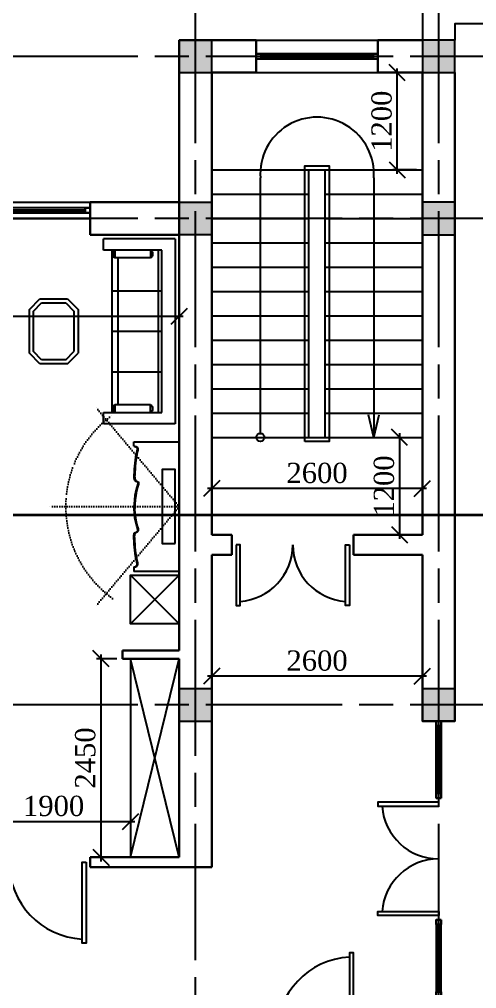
# Model space of a CAD drawing. Header units: inches. Extents: x 2870606 to 3671143, y -733551 to -473558.
# Drawn here: x 3501180 to 3506820, y -509923 to -497966 of the extents above; entities that cross this region are included whole.
import ezdxf

# ---------------------------------------------------------------- set-up
doc = ezdxf.new("R2010")
doc.units = ezdxf.units.IN
doc.header["$MEASUREMENT"] = 0
for name, pattern in [('ACAD_ISO07W100', [3, 0, -3]), ('ACAD_ISO08W100', [36, 24, -3, 6, -3]), ('NIEIOIAY', [0])]:
    doc.linetypes.add(name, pattern=pattern)
doc.layers.add('100_FURNITURE', color=25, linetype='Continuous')
doc.layers.add('A_Windows', color=160, linetype='Continuous')
doc.styles.add('J~stule', font='dutch.ttf')
doc.linetypes.add('FENCELINE1', pattern='A,0.25,-0.1,[133,ltypeshp.shx,S=0.1,R=0,X=-0.1,Y=0],-0.1,1', length=1.45)
doc.dimstyles.new('J~style', dxfattribs={"dimscale": 100, "dimtxt": 2.5, "dimasz": 2, "dimexe": 0.55, "dimexo": 0.725, "dimtad": 1, "dimdec": 0, "dimdsep": 46, "dimtxsty": 'J~stule', "dimblk": 'OBLIQUE', "dimcen": 2, "dimdle": 0.5, "dimadec": 0, "dimazin": 0, "dimtfac": 1, "dimtdec": 0, "dimtmove": 0, "dimatfit": 3, "dimfxl": 1, "dimarcsym": 0})

# ---------------------------------------------------------------- blocks, each defined once
blk = doc.blocks.new('_Oblique')
at = {"color": 0, "linetype": 'ByBlock', "lineweight": -2}
blk.add_line((-0.5, -0.5), (0.5, 0.5), dxfattribs=at)
blk = doc.blocks.new('*D732')
at = {"color": 0, "lineweight": -2, "transparency": 16777216}
for p, q in [((3502380, -505853), (3502131, -505853)), ((3502186, -505803), (3502186, -508353)), ((3502380, -508303), (3502131, -508303))]:
    blk.add_line(p, q, dxfattribs=at)
at = {"layer": 'Defpoints', "color": 0, "lineweight": 35, "transparency": 16777216}
for p in [(3502453, -505853, 59), (3502186, -508303), (3502453, -508303)]:
    blk.add_point(p, dxfattribs=at)
at = {"color": 0, "lineweight": -2, "transparency": 16777216, "xscale": 200, "yscale": 200, "zscale": 200}
for p, rotation in [((3502186, -505853), 90), ((3502186, -508303), 270)]:
    blk.add_blockref('_Oblique', p, dxfattribs=dict(at, rotation=rotation))
at = {"color": 0, "transparency": 16777216, "insert": (3501993, -507078), "char_height": 250, "attachment_point": 5, "rotation": 90, "style": 'J~stule'}
blk.add_mtext('2450', dxfattribs=at)
blk = doc.blocks.new('TJT6YIOK56IKJ6')
for p, q in [((2821864, 172823), (2821723, 172823)), ((2821723, 171936), (2821723, 172823)), ((2821864, 172101), (2821864, 172823)), ((2823864, 172823), (2823864, 172101)), ((2824006, 172823), (2823864, 172823)), ((2824006, 171936), (2824006, 172823)), ((2822838, 172716), (2821864, 172716)), ((2821958, 172683), (2821864, 172683)), ((2821864, 172683), (2821958, 172683)), ((2821958, 172241), (2821958, 172683)), ((2822364, 172716), (2822364, 172101)), ((2823864, 172716), (2822838, 172716)), ((2822864, 172716), (2822864, 172101)), ((2823364, 172716), (2823364, 172101)), ((2823864, 172683), (2823771, 172683)), ((2823771, 172683), (2823864, 172683)), ((2823771, 172241), (2823771, 172683)), ((2823864, 172716), (2823864, 172147)), ((2821958, 172645), (2823771, 172645)), ((2821864, 172241), (2821958, 172241)), ((2823864, 172241), (2823771, 172241)), ((2821864, 172147), (2823864, 172147)), ((2821864, 172147), (2823864, 172147)), ((2823864, 172101), (2821864, 172101)), ((2821723, 171936), (2824006, 171936))]:
    blk.add_line(p, q)
for centre, start, end in [((2821911, 172652), 33.8222, 146.1778), ((2823817, 172652), 33.8222, 146.1778), ((2821911, 172272), 213.8222, 326.1778), ((2823817, 172272), 213.8222, 326.1778)]:
    blk.add_arc(centre, 56.2, start, end)
blk = doc.blocks.new('RIK6IR')
at = {"layer": '100_FURNITURE'}
for p, q in [((2806978, 163564), (2806849, 163435)), ((2806999, 163514), (2806899, 163414)), ((2807519, 163564), (2806978, 163564)), ((2807499, 163514), (2806999, 163514)), ((2807599, 163414), (2807499, 163514)), ((2807649, 163435), (2807519, 163564)), ((2806849, 163435), (2806849, 163094)), ((2806899, 163414), (2806899, 163114)), ((2807599, 163114), (2807599, 163414)), ((2807649, 163094), (2807649, 163435)), ((2806849, 163094), (2806978, 162964)), ((2806899, 163114), (2806999, 163014)), ((2807599, 163114), (2807499, 163014)), ((2807649, 163094), (2807519, 162964)), ((2806999, 163014), (2807499, 163014)), ((2806978, 162964), (2807519, 162964))]:
    blk.add_line(p, q, dxfattribs=at)
blk = doc.blocks.new('chdhdgh')
at = {"linetype": 'ACAD_ISO07W100', "ltscale": 10}
for q in [(2557764, -523235), (2558335, -524460), (2557764, -525686)]:
    blk.add_line((2556735, -524460), q, dxfattribs=at)
at = {"linetype": 'NIEIOIAY'}
for p, q in [((2557295, -523660), (2556735, -523660)), ((2557295, -523660), (2556735, -523660)), ((2556735, -523660), (2556735, -525260)), ((2557295, -523717), (2557295, -523660)), ((2557295, -523717), (2557295, -523660)), ((2557295, -525203), (2557295, -525260)), ((2557295, -525203), (2557295, -525260)), ((2556735, -525260), (2557295, -525260)), ((2556735, -525260), (2557295, -525260))]:
    blk.add_line(p, q, dxfattribs=at)
at = {"linetype": 'Continuous'}
for p, q in [((2557246, -523744), (2557245, -523749)), ((2557246, -523744), (2557245, -523749)), ((2557245, -523749), (2557245, -523755)), ((2557245, -523749), (2557245, -523755)), ((2557245, -523755), (2557246, -523761)), ((2557245, -523755), (2557246, -523761)), ((2557247, -523739), (2557246, -523744)), ((2557247, -523739), (2557246, -523744)), ((2557246, -523761), (2557247, -523766)), ((2557246, -523761), (2557247, -523766)), ((2557250, -523734), (2557247, -523739)), ((2557250, -523734), (2557247, -523739)), ((2557247, -523766), (2557248, -523772)), ((2557247, -523766), (2557248, -523772)), ((2557248, -523772), (2557250, -523778)), ((2557248, -523772), (2557250, -523778)), ((2557254, -523728), (2557250, -523734)), ((2557254, -523728), (2557250, -523734)), ((2557250, -523778), (2557258, -523814)), ((2557250, -523778), (2557258, -523814)), ((2557260, -523724), (2557254, -523728)), ((2557260, -523724), (2557254, -523728)), ((2557256, -523744), (2557255, -523749)), ((2557256, -523744), (2557255, -523749)), ((2557255, -523749), (2557255, -523755)), ((2557255, -523749), (2557255, -523755)), ((2557255, -523755), (2557256, -523761)), ((2557255, -523755), (2557256, -523761)), ((2557257, -523739), (2557256, -523744)), ((2557257, -523739), (2557256, -523744)), ((2557256, -523761), (2557257, -523766)), ((2557256, -523761), (2557257, -523766)), ((2557259, -523734), (2557257, -523739)), ((2557259, -523734), (2557257, -523739)), ((2557257, -523766), (2557258, -523772)), ((2557257, -523766), (2557258, -523772)), ((2557258, -523772), (2557259, -523778)), ((2557258, -523772), (2557259, -523778)), ((2557258, -523814), (2557264, -523850)), ((2557258, -523814), (2557264, -523850)), ((2557264, -523728), (2557259, -523734)), ((2557264, -523728), (2557259, -523734)), ((2557259, -523778), (2557268, -523814)), ((2557259, -523778), (2557268, -523814)), ((2557266, -523721), (2557260, -523724)), ((2557266, -523721), (2557260, -523724)), ((2557270, -523724), (2557264, -523728)), ((2557270, -523724), (2557264, -523728)), ((2557272, -523719), (2557266, -523721)), ((2557272, -523719), (2557266, -523721)), ((2557268, -523814), (2557274, -523850)), ((2557268, -523814), (2557274, -523850)), ((2557275, -523721), (2557270, -523724)), ((2557275, -523721), (2557270, -523724)), ((2557277, -523718), (2557272, -523719)), ((2557277, -523718), (2557272, -523719)), ((2557281, -523719), (2557275, -523721)), ((2557281, -523719), (2557275, -523721)), ((2557281, -523717), (2557277, -523718)), ((2557281, -523717), (2557277, -523718)), ((2557284, -523717), (2557281, -523717)), ((2557284, -523717), (2557281, -523717)), ((2557287, -523718), (2557281, -523719)), ((2557287, -523718), (2557281, -523719)), ((2557285, -523717), (2557284, -523717)), ((2557285, -523717), (2557284, -523717)), ((2557291, -523717), (2557287, -523718)), ((2557291, -523717), (2557287, -523718)), ((2557294, -523717), (2557291, -523717)), ((2557294, -523717), (2557291, -523717)), ((2557295, -523717), (2557294, -523717)), ((2557295, -523717), (2557294, -523717)), ((2557264, -523850), (2557270, -523887)), ((2557264, -523850), (2557270, -523887)), ((2557270, -523887), (2557275, -523923)), ((2557270, -523887), (2557275, -523923)), ((2557274, -523850), (2557280, -523887)), ((2557274, -523850), (2557280, -523887)), ((2557275, -523923), (2557278, -523960)), ((2557275, -523923), (2557278, -523960)), ((2557280, -523887), (2557285, -523923)), ((2557280, -523887), (2557285, -523923)), ((2557285, -523923), (2557288, -523960)), ((2557285, -523923), (2557288, -523960)), ((2557278, -523960), (2557281, -523997)), ((2557278, -523960), (2557281, -523997)), ((2557281, -523997), (2557284, -524034)), ((2557281, -523997), (2557284, -524034)), ((2557284, -524034), (2557285, -524071)), ((2557284, -524034), (2557285, -524071)), ((2557288, -523960), (2557291, -523997)), ((2557288, -523960), (2557291, -523997)), ((2557291, -523997), (2557293, -524034)), ((2557291, -523997), (2557293, -524034)), ((2557293, -524034), (2557295, -524071)), ((2557293, -524034), (2557295, -524071)), ((2557238, -524162), (2557237, -524170)), ((2557238, -524162), (2557237, -524170)), ((2557237, -524170), (2557237, -524178)), ((2557237, -524170), (2557237, -524178)), ((2557237, -524178), (2557239, -524188)), ((2557237, -524178), (2557239, -524188)), ((2557242, -524155), (2557238, -524162)), ((2557242, -524155), (2557238, -524162)), ((2557250, -524151), (2557242, -524155)), ((2557250, -524151), (2557242, -524155)), ((2557248, -524162), (2557247, -524170)), ((2557248, -524162), (2557247, -524170)), ((2557247, -524170), (2557247, -524178)), ((2557247, -524170), (2557247, -524178)), ((2557247, -524178), (2557249, -524188)), ((2557247, -524178), (2557249, -524188)), ((2557252, -524155), (2557248, -524162)), ((2557252, -524155), (2557248, -524162)), ((2557251, -524150), (2557250, -524151)), ((2557251, -524150), (2557250, -524151)), ((2557252, -524150), (2557251, -524150)), ((2557252, -524150), (2557251, -524150)), ((2557254, -524149), (2557252, -524150)), ((2557254, -524149), (2557252, -524150)), ((2557259, -524151), (2557252, -524155)), ((2557259, -524151), (2557252, -524155)), ((2557255, -524149), (2557254, -524149)), ((2557255, -524149), (2557254, -524149)), ((2557257, -524148), (2557255, -524149)), ((2557257, -524148), (2557255, -524149)), ((2557258, -524148), (2557257, -524148)), ((2557258, -524148), (2557257, -524148)), ((2557259, -524147), (2557258, -524148)), ((2557259, -524147), (2557258, -524148)), ((2557261, -524147), (2557259, -524147)), ((2557261, -524147), (2557259, -524147)), ((2557261, -524150), (2557259, -524151)), ((2557261, -524150), (2557259, -524151)), ((2557270, -524142), (2557261, -524147)), ((2557270, -524142), (2557261, -524147)), ((2557262, -524150), (2557261, -524150)), ((2557262, -524150), (2557261, -524150)), ((2557264, -524149), (2557262, -524150)), ((2557264, -524149), (2557262, -524150)), ((2557265, -524149), (2557264, -524149)), ((2557265, -524149), (2557264, -524149)), ((2557266, -524148), (2557265, -524149)), ((2557266, -524148), (2557265, -524149)), ((2557268, -524148), (2557266, -524148)), ((2557268, -524148), (2557266, -524148)), ((2557269, -524147), (2557268, -524148)), ((2557269, -524147), (2557268, -524148)), ((2557271, -524147), (2557269, -524147)), ((2557271, -524147), (2557269, -524147)), ((2557276, -524135), (2557270, -524142)), ((2557276, -524135), (2557270, -524142)), ((2557279, -524142), (2557271, -524147)), ((2557279, -524142), (2557271, -524147)), ((2557281, -524127), (2557276, -524135)), ((2557281, -524127), (2557276, -524135)), ((2557286, -524135), (2557279, -524142)), ((2557286, -524135), (2557279, -524142)), ((2557284, -524117), (2557281, -524127)), ((2557284, -524117), (2557281, -524127)), ((2557285, -524106), (2557284, -524117)), ((2557285, -524106), (2557284, -524117)), ((2557285, -524071), (2557286, -524083)), ((2557285, -524071), (2557286, -524083)), ((2557286, -524095), (2557285, -524106)), ((2557286, -524095), (2557285, -524106)), ((2557286, -524083), (2557286, -524095)), ((2557286, -524083), (2557286, -524095)), ((2557291, -524127), (2557286, -524135)), ((2557291, -524127), (2557286, -524135)), ((2557293, -524117), (2557291, -524127)), ((2557293, -524117), (2557291, -524127)), ((2557295, -524106), (2557293, -524117)), ((2557295, -524106), (2557293, -524117)), ((2557295, -524071), (2557296, -524083)), ((2557295, -524071), (2557296, -524083)), ((2557296, -524095), (2557295, -524106)), ((2557296, -524095), (2557295, -524106)), ((2557296, -524083), (2557296, -524095)), ((2557296, -524083), (2557296, -524095)), ((2557239, -524188), (2557242, -524198)), ((2557239, -524188), (2557242, -524198)), ((2557242, -524198), (2557246, -524209)), ((2557242, -524198), (2557246, -524209)), ((2557246, -524209), (2557250, -524219)), ((2557246, -524209), (2557250, -524219)), ((2557249, -524188), (2557252, -524198)), ((2557249, -524188), (2557252, -524198)), ((2557250, -524219), (2557263, -524268)), ((2557250, -524219), (2557263, -524268)), ((2557252, -524198), (2557256, -524209)), ((2557252, -524198), (2557256, -524209)), ((2557256, -524209), (2557259, -524219)), ((2557256, -524209), (2557259, -524219)), ((2557259, -524219), (2557273, -524268)), ((2557259, -524219), (2557273, -524268)), ((2557263, -524268), (2557273, -524322)), ((2557263, -524268), (2557273, -524322)), ((2557273, -524268), (2557283, -524322)), ((2557273, -524268), (2557283, -524322)), ((2557273, -524322), (2557280, -524377)), ((2557273, -524322), (2557280, -524377)), ((2557280, -524377), (2557283, -524432)), ((2557280, -524377), (2557283, -524432)), ((2557283, -524322), (2557289, -524377)), ((2557283, -524322), (2557289, -524377)), ((2557289, -524377), (2557293, -524432)), ((2557289, -524377), (2557293, -524432)), ((2557280, -524544), (2557283, -524489)), ((2557280, -524544), (2557283, -524489)), ((2557283, -524432), (2557285, -524485)), ((2557283, -524432), (2557285, -524485)), ((2557283, -524489), (2557285, -524436)), ((2557283, -524489), (2557285, -524436)), ((2557289, -524544), (2557293, -524489)), ((2557289, -524544), (2557293, -524489)), ((2557293, -524432), (2557294, -524460)), ((2557293, -524432), (2557294, -524460)), ((2557293, -524489), (2557294, -524460)), ((2557293, -524489), (2557294, -524460)), ((2557250, -524702), (2557263, -524653)), ((2557250, -524702), (2557263, -524653)), ((2557259, -524702), (2557273, -524653)), ((2557259, -524702), (2557273, -524653)), ((2557263, -524653), (2557273, -524599)), ((2557263, -524653), (2557273, -524599)), ((2557273, -524599), (2557280, -524544)), ((2557273, -524599), (2557280, -524544)), ((2557273, -524653), (2557283, -524599)), ((2557273, -524653), (2557283, -524599)), ((2557283, -524599), (2557289, -524544)), ((2557283, -524599), (2557289, -524544)), ((2557237, -524742), (2557239, -524733)), ((2557237, -524742), (2557239, -524733)), ((2557237, -524751), (2557237, -524742)), ((2557237, -524751), (2557237, -524742)), ((2557238, -524759), (2557237, -524751)), ((2557238, -524759), (2557237, -524751)), ((2557242, -524765), (2557238, -524759)), ((2557242, -524765), (2557238, -524759)), ((2557239, -524733), (2557242, -524722)), ((2557239, -524733), (2557242, -524722)), ((2557242, -524722), (2557246, -524712)), ((2557242, -524722), (2557246, -524712)), ((2557250, -524770), (2557242, -524765)), ((2557250, -524770), (2557242, -524765)), ((2557246, -524712), (2557250, -524702)), ((2557246, -524712), (2557250, -524702)), ((2557247, -524742), (2557249, -524733)), ((2557247, -524742), (2557249, -524733)), ((2557247, -524751), (2557247, -524742)), ((2557247, -524751), (2557247, -524742)), ((2557248, -524759), (2557247, -524751)), ((2557248, -524759), (2557247, -524751)), ((2557252, -524765), (2557248, -524759)), ((2557252, -524765), (2557248, -524759)), ((2557249, -524733), (2557252, -524722)), ((2557249, -524733), (2557252, -524722)), ((2557251, -524771), (2557250, -524770)), ((2557251, -524771), (2557250, -524770)), ((2557252, -524771), (2557251, -524771)), ((2557252, -524771), (2557251, -524771)), ((2557252, -524722), (2557256, -524712)), ((2557252, -524722), (2557256, -524712)), ((2557259, -524770), (2557252, -524765)), ((2557259, -524770), (2557252, -524765)), ((2557254, -524772), (2557252, -524771)), ((2557254, -524772), (2557252, -524771)), ((2557255, -524772), (2557254, -524772)), ((2557255, -524772), (2557254, -524772)), ((2557257, -524773), (2557255, -524772)), ((2557257, -524773), (2557255, -524772)), ((2557256, -524712), (2557259, -524702)), ((2557256, -524712), (2557259, -524702)), ((2557258, -524773), (2557257, -524773)), ((2557258, -524773), (2557257, -524773)), ((2557259, -524773), (2557258, -524773)), ((2557259, -524773), (2557258, -524773)), ((2557261, -524771), (2557259, -524770)), ((2557261, -524771), (2557259, -524770)), ((2557261, -524774), (2557259, -524773)), ((2557261, -524774), (2557259, -524773)), ((2557262, -524771), (2557261, -524771)), ((2557262, -524771), (2557261, -524771)), ((2557270, -524779), (2557261, -524774)), ((2557270, -524779), (2557261, -524774)), ((2557264, -524772), (2557262, -524771)), ((2557264, -524772), (2557262, -524771)), ((2557265, -524772), (2557264, -524772)), ((2557265, -524772), (2557264, -524772)), ((2557266, -524773), (2557265, -524772)), ((2557266, -524773), (2557265, -524772)), ((2557268, -524773), (2557266, -524773)), ((2557268, -524773), (2557266, -524773)), ((2557269, -524773), (2557268, -524773)), ((2557269, -524773), (2557268, -524773)), ((2557271, -524774), (2557269, -524773)), ((2557271, -524774), (2557269, -524773)), ((2557279, -524779), (2557271, -524774)), ((2557279, -524779), (2557271, -524774)), ((2557276, -524786), (2557270, -524779)), ((2557276, -524786), (2557270, -524779)), ((2557281, -524794), (2557276, -524786)), ((2557281, -524794), (2557276, -524786)), ((2557286, -524786), (2557279, -524779)), ((2557286, -524786), (2557279, -524779)), ((2557284, -524804), (2557281, -524794)), ((2557284, -524804), (2557281, -524794)), ((2557281, -524923), (2557284, -524886)), ((2557281, -524923), (2557284, -524886)), ((2557285, -524815), (2557284, -524804)), ((2557285, -524815), (2557284, -524804)), ((2557284, -524886), (2557285, -524849)), ((2557284, -524886), (2557285, -524849)), ((2557286, -524826), (2557285, -524815)), ((2557286, -524826), (2557285, -524815)), ((2557285, -524849), (2557286, -524838)), ((2557285, -524849), (2557286, -524838)), ((2557291, -524794), (2557286, -524786)), ((2557291, -524794), (2557286, -524786)), ((2557286, -524838), (2557286, -524826)), ((2557286, -524838), (2557286, -524826)), ((2557293, -524804), (2557291, -524794)), ((2557293, -524804), (2557291, -524794)), ((2557291, -524923), (2557293, -524886)), ((2557291, -524923), (2557293, -524886)), ((2557295, -524815), (2557293, -524804)), ((2557295, -524815), (2557293, -524804)), ((2557293, -524886), (2557295, -524849)), ((2557293, -524886), (2557295, -524849)), ((2557296, -524826), (2557295, -524815)), ((2557296, -524826), (2557295, -524815)), ((2557295, -524849), (2557296, -524838)), ((2557295, -524849), (2557296, -524838)), ((2557296, -524838), (2557296, -524826)), ((2557296, -524838), (2557296, -524826)), ((2557270, -525034), (2557275, -524997)), ((2557270, -525034), (2557275, -524997)), ((2557275, -524997), (2557278, -524960)), ((2557275, -524997), (2557278, -524960)), ((2557278, -524960), (2557281, -524923)), ((2557278, -524960), (2557281, -524923)), ((2557280, -525034), (2557285, -524997)), ((2557280, -525034), (2557285, -524997)), ((2557285, -524997), (2557288, -524960)), ((2557285, -524997), (2557288, -524960)), ((2557288, -524960), (2557291, -524923)), ((2557288, -524960), (2557291, -524923)), ((2557250, -525143), (2557258, -525107)), ((2557250, -525143), (2557258, -525107)), ((2557258, -525107), (2557264, -525071)), ((2557258, -525107), (2557264, -525071)), ((2557259, -525143), (2557268, -525107)), ((2557259, -525143), (2557268, -525107)), ((2557264, -525071), (2557270, -525034)), ((2557264, -525071), (2557270, -525034)), ((2557268, -525107), (2557274, -525071)), ((2557268, -525107), (2557274, -525071)), ((2557274, -525071), (2557280, -525034)), ((2557274, -525071), (2557280, -525034)), ((2557245, -525166), (2557246, -525160)), ((2557245, -525166), (2557246, -525160)), ((2557245, -525171), (2557245, -525166)), ((2557245, -525171), (2557245, -525166)), ((2557246, -525177), (2557245, -525171)), ((2557246, -525177), (2557245, -525171)), ((2557246, -525160), (2557247, -525154)), ((2557246, -525160), (2557247, -525154)), ((2557247, -525182), (2557246, -525177)), ((2557247, -525182), (2557246, -525177)), ((2557247, -525154), (2557248, -525149)), ((2557247, -525154), (2557248, -525149)), ((2557250, -525187), (2557247, -525182)), ((2557250, -525187), (2557247, -525182)), ((2557248, -525149), (2557250, -525143)), ((2557248, -525149), (2557250, -525143)), ((2557254, -525193), (2557250, -525187)), ((2557254, -525193), (2557250, -525187)), ((2557260, -525197), (2557254, -525193)), ((2557260, -525197), (2557254, -525193)), ((2557255, -525166), (2557256, -525160)), ((2557255, -525166), (2557256, -525160)), ((2557255, -525171), (2557255, -525166)), ((2557255, -525171), (2557255, -525166)), ((2557256, -525177), (2557255, -525171)), ((2557256, -525177), (2557255, -525171)), ((2557256, -525160), (2557257, -525154)), ((2557256, -525160), (2557257, -525154)), ((2557257, -525182), (2557256, -525177)), ((2557257, -525182), (2557256, -525177)), ((2557257, -525154), (2557258, -525149)), ((2557257, -525154), (2557258, -525149)), ((2557259, -525187), (2557257, -525182)), ((2557259, -525187), (2557257, -525182)), ((2557258, -525149), (2557259, -525143)), ((2557258, -525149), (2557259, -525143)), ((2557264, -525193), (2557259, -525187)), ((2557264, -525193), (2557259, -525187)), ((2557266, -525200), (2557260, -525197)), ((2557266, -525200), (2557260, -525197)), ((2557270, -525197), (2557264, -525193)), ((2557270, -525197), (2557264, -525193)), ((2557272, -525202), (2557266, -525200)), ((2557272, -525202), (2557266, -525200)), ((2557275, -525200), (2557270, -525197)), ((2557275, -525200), (2557270, -525197)), ((2557277, -525203), (2557272, -525202)), ((2557277, -525203), (2557272, -525202)), ((2557281, -525202), (2557275, -525200)), ((2557281, -525202), (2557275, -525200)), ((2557281, -525203), (2557277, -525203)), ((2557281, -525203), (2557277, -525203)), ((2557287, -525203), (2557281, -525202)), ((2557287, -525203), (2557281, -525202)), ((2557284, -525203), (2557281, -525203)), ((2557284, -525203), (2557281, -525203)), ((2557285, -525203), (2557284, -525203)), ((2557285, -525203), (2557284, -525203)), ((2557291, -525203), (2557287, -525203)), ((2557291, -525203), (2557287, -525203)), ((2557294, -525203), (2557291, -525203)), ((2557294, -525203), (2557291, -525203)), ((2557295, -525203), (2557294, -525203)), ((2557295, -525203), (2557294, -525203))]:
    blk.add_line(p, q, dxfattribs=at)
at = {"linetype": 'ByBlock'}
blk.add_lwpolyline([(2556785, -524917), (2556785, -524004), (2556946, -524004), (2556946, -524917)], close=True, dxfattribs=at)
at = {"linetype": 'ACAD_ISO07W100', "ltscale": 10}
blk.add_arc((2556735, -524460), 1400, 305.9998, 54.0002, dxfattribs=at)
blk = doc.blocks.new('*D757')
at = {"color": 0, "lineweight": -2, "transparency": 16777216}
for p, q in [((3498272, -500975), (3498272, -501682)), ((3503152, -500975), (3503152, -501682)), ((3498222, -501627), (3503202, -501627))]:
    blk.add_line(p, q, dxfattribs=at)
at = {"layer": 'Defpoints', "color": 0, "lineweight": 35, "transparency": 16777216}
for p in [(3498272, -500902), (3503152, -500902), (3503152, -501627)]:
    blk.add_point(p, dxfattribs=at)
at = {"color": 0, "lineweight": -2, "transparency": 16777216, "xscale": 200, "yscale": 200, "zscale": 200, "rotation": 180}
blk.add_blockref('_Oblique', (3498272, -501627), dxfattribs=at)
at = {"color": 0, "lineweight": -2, "transparency": 16777216, "xscale": 200, "yscale": 200, "zscale": 200}
blk.add_blockref('_Oblique', (3503152, -501627), dxfattribs=at)
at = {"color": 0, "transparency": 16777216, "insert": (3500712, -501437), "char_height": 250, "attachment_point": 5, "style": 'J~stule'}
blk.add_mtext('4880', dxfattribs=at)
blk = doc.blocks.new('*D770')
at = {"color": 0, "lineweight": -2, "transparency": 16777216}
for p, q in [((3503552, -505684), (3503552, -506123)), ((3506152, -505684), (3506152, -506123)), ((3506202, -506068), (3503502, -506068))]:
    blk.add_line(p, q, dxfattribs=at)
at = {"layer": 'Defpoints', "color": 0, "lineweight": 35, "transparency": 16777216}
for p in [(3503552, -505612), (3506152, -505612, 18), (3503552, -506068)]:
    blk.add_point(p, dxfattribs=at)
at = {"color": 0, "lineweight": -2, "transparency": 16777216, "xscale": 200, "yscale": 200, "zscale": 200, "rotation": 180}
blk.add_blockref('_Oblique', (3503552, -506068), dxfattribs=at)
at = {"color": 0, "lineweight": -2, "transparency": 16777216, "xscale": 200, "yscale": 200, "zscale": 200}
blk.add_blockref('_Oblique', (3506152, -506068), dxfattribs=at)
at = {"color": 0, "transparency": 16777216, "insert": (3504852, -505878), "char_height": 250, "attachment_point": 5, "style": 'J~stule'}
blk.add_mtext('2600', dxfattribs=at)
blk = doc.blocks.new('*D776')
at = {"color": 0, "lineweight": -2, "transparency": 16777216}
for p, q in [((3500652, -507772), (3500652, -507917)), ((3502552, -507771), (3502552, -507917)), ((3500602, -507862), (3502602, -507862))]:
    blk.add_line(p, q, dxfattribs=at)
at = {"layer": 'Defpoints', "color": 0, "lineweight": 35, "transparency": 16777216}
for p in [(3500652, -507699), (3502552, -507698, -44), (3502552, -507862)]:
    blk.add_point(p, dxfattribs=at)
at = {"color": 0, "lineweight": -2, "transparency": 16777216, "xscale": 200, "yscale": 200, "zscale": 200, "rotation": 180}
blk.add_blockref('_Oblique', (3500652, -507862), dxfattribs=at)
at = {"color": 0, "lineweight": -2, "transparency": 16777216, "xscale": 200, "yscale": 200, "zscale": 200}
blk.add_blockref('_Oblique', (3502552, -507862), dxfattribs=at)
at = {"color": 0, "transparency": 16777216, "insert": (3501602, -507671), "char_height": 250, "attachment_point": 5, "style": 'J~stule'}
blk.add_mtext('1900', dxfattribs=at)
blk = doc.blocks.new('*U65')
at = {"color": 7, "lineweight": 30}
for points in [[(0, 60), (60, 60), (60, 0), (0, 0)], [(1500, 60), (1440, 60), (1440, 0), (1500, 0)]]:
    blk.add_lwpolyline(points, close=True, dxfattribs=at)
at = {"color": 4, "lineweight": 25}
for points in [[(60, 60), (1440, 60), (1440, 0), (60, 0)], [(60, 35), (1440, 35), (1440, 25), (60, 25)]]:
    blk.add_lwpolyline(points, close=True, dxfattribs=at)
blk = doc.blocks.new('*U56')
at = {"color": 7, "lineweight": 30}
for points in [[(0, 60), (60, 60), (60, 0), (0, 0)], [(2400, 60), (2340, 60), (2340, 0), (2400, 0)]]:
    blk.add_lwpolyline(points, close=True, dxfattribs=at)
at = {"color": 4, "lineweight": 25}
for points in [[(60, 60), (2340, 60), (2340, 0), (60, 0)], [(60, 35), (2340, 35), (2340, 25), (60, 25)]]:
    blk.add_lwpolyline(points, close=True, dxfattribs=at)
blk = doc.blocks.new('*U81')
at = {"color": 7, "lineweight": 30}
for points in [[(0, 60), (60, 60), (60, 0), (0, 0)], [(950, 60), (890, 60), (890, 0), (950, 0)]]:
    blk.add_lwpolyline(points, close=True, dxfattribs=at)
at = {"color": 4, "lineweight": 25}
for points in [[(60, 60), (890, 60), (890, 0), (60, 0)], [(60, 35), (890, 35), (890, 25), (60, 25)]]:
    blk.add_lwpolyline(points, close=True, dxfattribs=at)
blk = doc.blocks.new('*D797')
at = {"color": 0, "lineweight": -2, "transparency": 16777216}
for p, q in [((3503552, -503481), (3503552, -503808)), ((3506152, -503481), (3506152, -503808)), ((3506202, -503753), (3503502, -503753))]:
    blk.add_line(p, q, dxfattribs=at)
at = {"layer": 'Defpoints', "color": 0, "lineweight": 35, "transparency": 16777216}
for p in [(3503552, -503408), (3506152, -503408), (3503552, -503753)]:
    blk.add_point(p, dxfattribs=at)
at = {"color": 0, "lineweight": -2, "transparency": 16777216, "xscale": 200, "yscale": 200, "zscale": 200, "rotation": 180}
blk.add_blockref('_Oblique', (3503552, -503753), dxfattribs=at)
at = {"color": 0, "lineweight": -2, "transparency": 16777216, "xscale": 200, "yscale": 200, "zscale": 200}
blk.add_blockref('_Oblique', (3506152, -503753), dxfattribs=at)
at = {"color": 0, "transparency": 16777216, "insert": (3504852, -503563), "char_height": 250, "attachment_point": 5, "style": 'J~stule'}
blk.add_mtext('2600', dxfattribs=at)
blk = doc.blocks.new('*D798')
at = {"color": 0, "lineweight": -2, "transparency": 16777216}
for p, q in [((3505854, -503123), (3505924, -503123)), ((3505869, -503073), (3505869, -504373)), ((3505854, -504323), (3505924, -504323))]:
    blk.add_line(p, q, dxfattribs=at)
at = {"layer": 'Defpoints', "color": 0, "lineweight": 35, "transparency": 16777216}
for p in [(3505781, -503123), (3505781, -504323), (3505869, -504323)]:
    blk.add_point(p, dxfattribs=at)
at = {"color": 0, "lineweight": -2, "transparency": 16777216, "xscale": 200, "yscale": 200, "zscale": 200}
for p, rotation in [((3505869, -503123), 90), ((3505869, -504323), 270)]:
    blk.add_blockref('_Oblique', p, dxfattribs=dict(at, rotation=rotation))
at = {"color": 0, "transparency": 16777216, "insert": (3505678, -503723), "char_height": 250, "attachment_point": 5, "rotation": 90, "style": 'J~stule'}
blk.add_mtext('1200', dxfattribs=at)
blk = doc.blocks.new('*D801')
at = {"color": 0, "lineweight": -2, "transparency": 16777216}
for p, q in [((3505840, -499873), (3505840, -498573)), ((3506080, -498623), (3505785, -498623)), ((3506080, -499823), (3505785, -499823))]:
    blk.add_line(p, q, dxfattribs=at)
at = {"layer": 'Defpoints', "color": 0, "lineweight": 35, "transparency": 16777216}
for p in [(3505840, -498623), (3506152, -498623), (3506152, -499823)]:
    blk.add_point(p, dxfattribs=at)
at = {"color": 0, "lineweight": -2, "transparency": 16777216, "xscale": 200, "yscale": 200, "zscale": 200}
for p, rotation in [((3505840, -498623), 90), ((3505840, -499823), 270)]:
    blk.add_blockref('_Oblique', p, dxfattribs=dict(at, rotation=rotation))
at = {"color": 0, "transparency": 16777216, "insert": (3505649, -499223), "char_height": 250, "attachment_point": 5, "rotation": 90, "style": 'J~stule'}
blk.add_mtext('1200', dxfattribs=at)

msp = doc.modelspace()

# ---------------------------------------------------------------- hatches: boundary and pattern name
h = msp.add_hatch(color=256)
h.dxf.hatch_style = 1
h.paths.add_polyline_path([(3503552.3, -498623.13), (3503552.3, -498223.13), (3503152.3, -498223.13), (3503152.3, -498623.13)])
h = msp.add_hatch(color=256)
h.dxf.hatch_style = 1
h.paths.add_polyline_path([(3506552.3, -498623.13), (3506552.3, -498223.13), (3506152.3, -498223.13), (3506152.3, -498623.13)])
h = msp.add_hatch(color=256)
h.dxf.hatch_style = 1
h.paths.add_polyline_path([(3503552.3, -500223.13), (3503552.3, -500623.13), (3503152.3, -500623.13), (3503152.3, -500223.13)])
h = msp.add_hatch(color=256)
h.dxf.hatch_style = 1
h.paths.add_polyline_path([(3506552.3, -500623.13), (3506552.3, -500223.13), (3506152.3, -500223.13), (3506152.3, -500623.13)])
h = msp.add_hatch(color=256)
h.dxf.hatch_style = 1
h.paths.add_polyline_path([(3503552.3, -506623.13), (3503552.3, -506223.13), (3503152.3, -506223.13), (3503152.3, -506623.13)])
h = msp.add_hatch(color=256)
h.dxf.hatch_style = 1
h.paths.add_polyline_path([(3506552.3, -506623.13), (3506552.3, -506223.13), (3506152.3, -506223.13), (3506152.3, -506623.13)])

# ---------------------------------------------------------------- linework, layer by layer
at = {"color": 252, "linetype": 'ACAD_ISO08W100', "ltscale": 70}
for p, q in [((3503352.3, -524692.02), (3503352.3, -496403.85)), ((3506352.3, -524692.02), (3506352.3, -496403.85)), ((3515241.22, -498423.13), (3449347.53, -498423.13)), ((3515241.22, -500423.13), (3449347.53, -500423.13)), ((3515241.22, -506423.13), (3449347.53, -506423.13))]:
    msp.add_line(p, q, dxfattribs=at)
at = {"lineweight": 30}
for p, q in [((3504102.3, -498223.13), (3504102.3, -498623.13)), ((3505602.3, -498223.13), (3505602.3, -498623.13)), ((3505602.3, -498223.13), (3506152.3, -498223.13)), ((3504102.3, -498623.13), (3503552.3, -498623.13)), ((3503552.3, -498623.13), (3503552.3, -504323.13)), ((3505602.3, -498623.13), (3506152.3, -498623.13)), ((3506152.3, -504323.13), (3506152.3, -498623.13)), ((3506552.3, -498623.13), (3506552.3, -506623.13)), ((3502052.3, -500223.13), (3503152.3, -500223.13)), ((3502052.3, -500623.13), (3502052.3, -500223.13)), ((3503152.3, -500623.13), (3502052.3, -500623.13)), ((3503552.3, -504323.13), (3503802.3, -504323.13)), ((3503802.3, -504323.13), (3503802.3, -504573.13)), ((3505302.3, -504323.13), (3506152.3, -504323.13)), ((3505302.3, -504323.13), (3505302.3, -504573.13)), ((3503552.3, -504573.13, -112.85), (3503802.3, -504573.13, -82.57)), ((3505302.3, -504573.13), (3506152.3, -504573.13, 30.28)), ((3506152.3, -504573.13, 72.88), (3506152.3, -506623.13)), ((3503152.3, -505753.14), (3502452.66, -505753.14)), ((3502452.66, -505853.14), (3502452.66, -505753.14)), ((3503152.3, -505853.14), (3502452.66, -505853.14)), ((3506552.3, -506623.13), (3506152.3, -506623.13)), ((3502052.3, -508303.13, 29.44), (3502052.3, -508423.13, 29.44))]:
    msp.add_line(p, q, dxfattribs=at)
for p, q in [((3504102.3, -498223.13), (3505602.3, -498223.13)), ((3504102.3, -498623.13), (3505602.3, -498623.13)), ((3503552.3, -499823.13), (3506152.3, -499823.13)), ((3504752.3, -503123.13), (3504752.3, -499823.13)), ((3504952.3, -503123.13), (3504952.3, -499823.13)), ((3504152.3, -503073.13), (3504152.3, -499923.13)), ((3505552.3, -499923.13), (3505552.3, -503123.13)), ((3503552.3, -500123.13), (3504752.3, -500123.13)), ((3504952.3, -500123.13), (3506152.3, -500123.13)), ((3499652.3, -500223.13), (3502052.3, -500223.13)), ((3499652.3, -500423.13), (3502052.3, -500423.13)), ((3503552.3, -500423.13), (3504752.3, -500423.13)), ((3504952.3, -500423.13), (3506152.3, -500423.13)), ((3503552.3, -500723.13), (3504752.3, -500723.13)), ((3504952.3, -500723.13), (3506152.3, -500723.13)), ((3503552.3, -501023.13), (3504752.3, -501023.13)), ((3504952.3, -501023.13), (3506152.3, -501023.13)), ((3503552.3, -501323.13), (3504752.3, -501323.13)), ((3504952.3, -501323.13), (3506152.3, -501323.13)), ((3503552.3, -501623.13), (3504752.3, -501623.13)), ((3504952.3, -501623.13), (3506152.3, -501623.13)), ((3503552.3, -501923.13), (3504752.3, -501923.13)), ((3504952.3, -501923.13), (3506152.3, -501923.13)), ((3503552.3, -502223.13), (3504752.3, -502223.13)), ((3504952.3, -502223.13), (3506152.3, -502223.13)), ((3503552.3, -502523.13), (3504752.3, -502523.13)), ((3504952.3, -502523.13), (3506152.3, -502523.13)), ((3503552.3, -502823.13), (3504752.3, -502823.13)), ((3504952.3, -502823.13), (3506152.3, -502823.13)), ((3505552.3, -503123.13), (3505486.32, -502843.96)), ((3505552.3, -503123.13), (3505618.28, -502843.96)), ((3503552.3, -503123.13), (3506152.3, -503123.13)), ((3502552.3, -505853.14), (3502552.3, -508303.13, -58.88)), ((3502552.3, -505853.14), (3503152.3, -505853.14))]:
    msp.add_line(p, q)
at = {"color": 1, "lineweight": 35}
msp.add_line((3447103.14, -504076.79), (3516906.49, -504076.79), dxfattribs=at)
for points in [[(3509252.3, -518623.13), (3509252.3, -519223.13), (3513152.3, -519223.13), (3513152.3, -497623.13), (3506152.3, -497623.13), (3506152.3, -498223.13)], [(3509652.3, -518623.13), (3509652.3, -518823.13), (3512752.3, -518823.13), (3512752.3, -498023.13), (3506552.3, -498023.13), (3506552.3, -498223.13)], [(3502552.3, -508303.13), (3503152.3, -505853.14)]]:
    msp.add_lwpolyline(points)
at = {"lineweight": 30}
for points in [[(3504102.3, -498223.13), (3503152.3, -498223.13), (3503152.3, -505753.14)], [(3503552.3, -504573.13), (3503552.3, -508423.13)], [(3503152.3, -505853.14), (3503152.3, -508303.13)], [(3503152.3, -508303.13), (3502052.3, -508303.13)], [(3503552.3, -508423.13), (3503552.3, -508423.13), (3502052.3, -508423.13)]]:
    msp.add_lwpolyline(points, dxfattribs=at)
for points in [[(3503152.3, -498223.13), (3503152.3, -498623.13), (3503552.3, -498623.13), (3503552.3, -498223.13)], [(3506152.3, -498223.13), (3506152.3, -498623.13), (3506552.3, -498623.13), (3506552.3, -498223.13)], [(3503152.3, -500623.13), (3503152.3, -500223.13), (3503552.3, -500223.13), (3503552.3, -500623.13)], [(3506152.3, -500223.13), (3506152.3, -500623.13), (3506552.3, -500623.13), (3506552.3, -500223.13)], [(3503852.3, -504448.13), (3503852.3, -505198.13), (3503902.3, -505198.13), (3503902.3, -504448.13)], [(3505252.3, -504448.13), (3505252.3, -505198.13), (3505202.3, -505198.13), (3505202.3, -504448.13)], [(3503152.3, -506223.13), (3503152.3, -506623.13), (3503552.3, -506623.13), (3503552.3, -506223.13)], [(3506152.3, -506223.13), (3506152.3, -506623.13), (3506552.3, -506623.13), (3506552.3, -506223.13)], [(3506352.3, -507623.13), (3505602.3, -507623.13), (3505602.3, -507673.13), (3506352.3, -507673.13)], [(3502002.3, -508363.13), (3502002.3, -509363.13), (3501952.3, -509363.13), (3501952.3, -508363.13)], [(3506352.3, -509023.13), (3505602.3, -509023.13), (3505602.3, -508973.13), (3506352.3, -508973.13)], [(3505302.3, -510483.13), (3505302.3, -509483.13), (3505252.3, -509483.13), (3505252.3, -510483.13)]]:
    msp.add_lwpolyline(points, close=True)
at = {"linetype": 'FENCELINE1', "ltscale": 200}
msp.add_lwpolyline([(3504702.3, -503173.13), (3504702.3, -499773.13), (3505002.3, -499773.13), (3505002.3, -503173.13)], close=True, dxfattribs=at)
at = {"color": 7, "linetype": 'NIEIOIAY'}
for points in [[(3503152.3, -505422.79), (3502552.3, -505422.79), (3502552.3, -504822.79), (3503152.3, -504822.79), (3503152.3, -505422.79)], [(3502552.3, -505422.79), (3503152.3, -504822.79)], [(3503152.3, -505422.79), (3502552.3, -504822.79)]]:
    msp.add_lwpolyline(points, dxfattribs=at)
at = {"elevation": -58.88}
msp.add_lwpolyline([(3503152.3, -508303.13), (3502552.3, -505853.14)], dxfattribs=at)
at = {"lineweight": 30}
msp.add_lwpolyline([(3503552.3, -508303.13), (3503552.3, -508303.13)], close=True, dxfattribs=at)
msp.add_circle((3504152.3, -503123.13), 50)
for centre, radius, start, end in [((3504852.3, -499874.8), 701.67, 356.050132, 183.949868), ((3503852.3, -504448.13), 700, 274.096044, 0), ((3505252.3, -504448.13), 700, 180, 265.903956), ((3506352.3, -507623.13), 700, 184.096044, 270), ((3502002.02, -508363.24, 29.44), 949.72, 179.993211, 266.999186), ((3506352.3, -509023.13), 700, 90, 175.903956), ((3505302.3, -510483.13), 950, 93.016961, 180.000038)]:
    msp.add_arc(centre, radius, start, end)

# ---------------------------------------------------------------- block references
at = {"color": 1, "xscale": -1, "rotation": 90}
for name, p in [('TJT6YIOK56IKJ6', (3675038.72, 2321049.62, -58.88)), ('RIK6IR', (3664866.79, 2305434.11, -58.88))]:
    msp.add_blockref(name, p, dxfattribs=at)
at = {"color": 1, "lineweight": 35, "xscale": -1}
msp.add_blockref('chdhdgh', (6059887.44, 20483.76), dxfattribs=at)
at = {"layer": 'A_Windows', "color": 5, "lineweight": 30, "xscale": -1}
for name, p, rotation in [('*U65', (3505602.3, -498453.13), 359.9999846070635), ('*U56', (3502052.3, -500353.13), 359.9999846070635), ('*U81', (3506322.3, -510023.13), 269.9999846070635)]:
    msp.add_blockref(name, p, dxfattribs=dict(at, rotation=rotation))
at = {"layer": 'A_Windows', "color": 5, "lineweight": 30, "rotation": 270.0000153929365}
msp.add_blockref('*U81', (3506322.3, -506623.13), dxfattribs=at)

# ---------------------------------------------------------------- dimensions: what is measured, and where the dimension line sits
for base, p1, p2, angle, picture, middle in [((3505840.05, -498623.13), (3506152.3, -499823.13), (3506152.3, -498623.13), 90, '*D801', (3505649.17, -499223.13)), ((3505868.75, -504323.13), (3505781.02, -503123.13), (3505781.02, -504323.13), 90, '*D798', (3505677.87, -503723.13)), ((3502186, -508303.13, -58.88), (3502452.66, -505853.14), (3502452.66, -508303.13, -58.88), 270, '*D732', (3501993.3, -507078.13, -58.88))]:
    dim = msp.add_linear_dim(base=base, p1=p1, p2=p2, angle=angle, dimstyle='J~style', override={"dimdec": 1, "dimtdec": 1})
    dim.commit()
    dim.dimension.update_dxf_attribs({"geometry": picture, "text_midpoint": middle})
for base, p1, p2, picture, middle in [((3503152.3, -501627.16), (3498272.3, -500902.28), (3503152.3, -500902.28), '*D757', (3500712.3, -501436.98)), ((3503552.3, -503753.08), (3506152.3, -503408.5), (3503552.3, -503408.5), '*D797', (3504852.3, -503563.06)), ((3503552.3, -506068.44), (3506152.3, -505611.92, 18.13), (3503552.3, -505611.92), '*D770', (3504852.3, -505878.43)), ((3502552.3, -507862.2), (3500652.3, -507699.14), (3502552.3, -507698.08, -44.34), '*D776', (3501602.3, -507671.32))]:
    dim = msp.add_linear_dim(base=base, p1=p1, p2=p2, dimstyle='J~style', override={"dimdec": 1, "dimtdec": 1})
    dim.commit()
    dim.dimension.update_dxf_attribs({"geometry": picture, "text_midpoint": middle})

doc.saveas('drawing.dxf')
